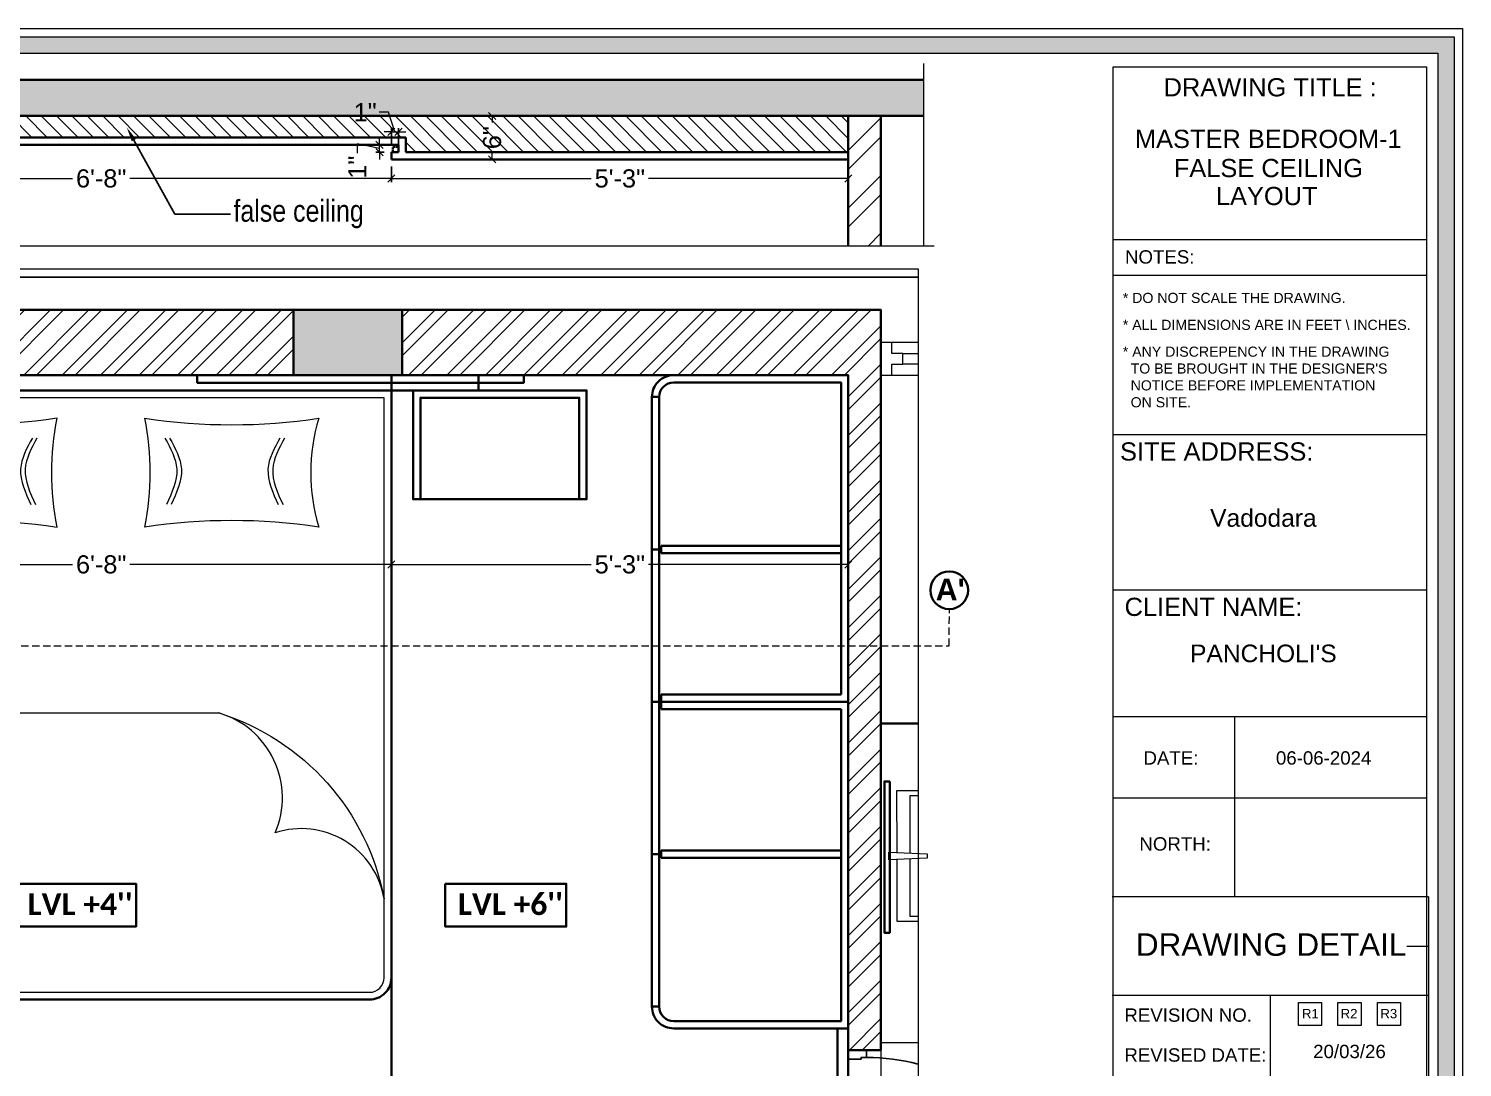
# Model space of a CAD drawing. Header units: millimetres. Extents: x 56222 to 3066687, y -650199 to -121287.
# Drawn here: x 131431.4 to 131629.1, y -184230.2 to -184087.1 of the extents above; entities that cross this region are included whole.
import ezdxf
from ezdxf import colors
from ezdxf.entities.mleader import LeaderData, LeaderLine
from ezdxf.enums import TextEntityAlignment as Align
from ezdxf.math import Vec2, Vec3

# ---------------------------------------------------------------- set-up
doc = ezdxf.new("R2010")
doc.units = ezdxf.units.MM
doc.header["$MEASUREMENT"] = 0
doc.header["$PDMODE"] = 35
for name, pattern in [('DASHED', [0.75, 0.5, -0.25]), ('DASHED2', [0.375, 0.25, -0.125]), ('DASHEDX2', [1.5, 1, -0.5])]:
    doc.linetypes.add(name, pattern=pattern)
doc.layers.get('Defpoints').update_dxf_attribs({"color": 220})
for name, color, linetype in [('AR ELE-5', 134, 'Continuous'), ('AR HATCH-7', 7, 'Continuous'), ('Labels and Texts', 8, 'Continuous')]:
    doc.layers.add(name, color=color, linetype=linetype)
for name, color, linetype, lineweight in [('COLUMN', 1, 'Continuous', 30), ('dim05', 1, 'Continuous', 13), ('Dimension', 10, 'DASHEDX2', 20), ('ELEVATION', 250, 'Continuous', 9), ('ELEVATION ( SPIRAL STAIR )', 250, 'Continuous', 9), ('FIRST FLOOR', 7, 'Continuous', 9), ('FIRST FLOOR ( DW_RAIL )', 7, 'Continuous', 9), ('FIRST FLOOR_( PLine )_', 251, 'Continuous', 30), ('FURNITURE', 32, 'Continuous', 9), ('FURNITURE-1', 252, 'Continuous', 13), ('GF FALSE CEILING', 6, 'Continuous', 35), ('GROUND FLOOR', 7, 'Continuous', 9), ('GROUND FLOOR  ( HATCH )', 251, 'Continuous', 9), ('NAME PLATE', 7, 'Continuous', 25), ('SECTION ( SLAB PLine )', 104, 'Continuous', 30), ('Text', 7, 'Continuous', 15), ('wall', 7, 'Continuous', 30), ('XX~SLAB ( BEAM )~ ( DIM )', 7, 'Continuous', 9)]:
    doc.layers.add(name, color=color, linetype=linetype, lineweight=lineweight)
doc.layers.add('XX~SLAB ( PLINE )', color=251, linetype='Continuous', plot=False)
doc.styles.add('Arial', font='arial.ttf')
doc.styles.add('century g', font='GOTHIC.TTF')
doc.styles.get("Standard").update_dxf_attribs({"font": 'arial.ttf', "height": 6})
doc.styles.add('style4', font='ARIALN.TTF')
doc.dimstyles.new('ISO-25', dxfattribs={"dimtxt": 2.5, "dimasz": 1, "dimexe": 0.5, "dimexo": 1, "dimtad": 0, "dimdec": 1, "dimlunit": 4, "dimtxsty": 'Standard', "dimblk": 'OBLIQUE', "dimcen": 2.5, "dimclrd": 1, "dimclre": 1, "dimclrt": 5, "dimadec": 0, "dimazin": 0, "dimtfac": 1, "dimtdec": 1, "dimtmove": 0, "dimatfit": 3, "dimfxl": 1, "dimlwd": -1, "dimarcsym": 0})

# ---------------------------------------------------------------- blocks, each defined once
blk = doc.blocks.new('MASTER')
at = {"layer": 'ELEVATION ( SPIRAL STAIR )', "color": 9, "true_color": 0xc7c8ca}
blk.add_lwpolyline([(131511.15, -184212.79), (131511.15, -184213.94), (131479.19, -184213.94), (131479.19, -184212.79)], close=True, dxfattribs=at)
at = {"layer": 'FURNITURE', "color": 9, "lineweight": 30, "true_color": 0xc7c8ca}
for p, q in [((131357.19, -184215.94), (131357.19, -184062.94)), ((131504.12, -184065.94), (131503.12, -184065.94)), ((131504.37, -184086.44), (131529.19, -184086.44)), ((131504.37, -184087.44), (131504.37, -184086.44)), ((131504.12, -184086.94), (131503.12, -184086.94)), ((131504.37, -184087.44), (131529.19, -184087.44)), ((131504.12, -184107.94), (131503.12, -184107.94)), ((131504.37, -184106.94), (131529.19, -184106.94)), ((131504.37, -184108.94), (131504.37, -184106.94)), ((131504.37, -184107.94), (131530.19, -184107.94)), ((131504.37, -184108.94), (131529.19, -184108.94)), ((131504.12, -184128.94), (131503.12, -184128.94)), ((131504.37, -184128.44), (131529.19, -184128.44)), ((131504.37, -184129.44), (131504.37, -184128.44)), ((131504.37, -184129.44), (131529.19, -184129.44)), ((131504.12, -184149.94), (131503.12, -184149.94)), ((131456.74, -184197.05), (131470.79, -184197.05)), ((131528.69, -184195.94), (131473.12, -184195.94)), ((131470.12, -184198.94), (131470.12, -184213.94)), ((131453.74, -184210.02), (131453.74, -184200.05)), ((131470.12, -184213.02), (131456.74, -184213.02))]:
    blk.add_line(p, q, dxfattribs=at)
at = {"layer": 'FURNITURE', "color": 9, "true_color": 0xc7c8ca}
blk.add_line((131388.19, -184109.47), (131443.39, -184109.47), dxfattribs=at)
at = {"layer": 'FURNITURE', "color": 9, "linetype": 'DASHED', "lineweight": 25, "true_color": 0xc7c8ca}
for p, q in [((131470.79, -184197.05), (131471.73, -184197.05)), ((131474.73, -184200.05), (131474.73, -184210.02))]:
    blk.add_line(p, q, dxfattribs=at)
at = {"layer": 'FURNITURE', "linetype": 'DASHED', "lineweight": 25}
blk.add_line((131470.12, -184213.02), (131471.73, -184213.02), dxfattribs=at)
at = {"layer": 'FURNITURE', "color": 9, "lineweight": 30, "true_color": 0xc7c8ca}
for points in [[(131378.19, -184065.04), (131479.19, -184065.04), (131479.19, -184062.94), (131378.19, -184062.94)], [(131440.44, -184062.94), (131485.44, -184062.94), (131485.44, -184063.99), (131440.44, -184063.99)], [(131360.28, -184065.04), (131384.19, -184065.04), (131384.19, -184080.03), (131360.28, -184080.03)], [(131470.19, -184065.04), (131494.1, -184065.04), (131494.1, -184080.03), (131470.19, -184080.03)], [(131528.69, -184213.94), (131453.19, -184213.94), (131453.19, -184215.94), (131530.19, -184215.94), (131530.19, -184213.94), (131530.19, -184213.94), (131530.19, -184152.94), (131528.69, -184152.94)], [(131409.19, -184211.44), (131349.19, -184211.44), (131349.19, -184210.44), (131409.19, -184210.44)], [(131511.08, -184213.94), (131524.38, -184213.94), (131524.38, -184215.94), (131511.08, -184215.94)]]:
    blk.add_lwpolyline(points, close=True, dxfattribs=at)
for points in [[(131503.12, -184065.94), (131503.12, -184149.94, 0.414214), (131506.12, -184152.94), (131530.19, -184152.94), (131530.19, -184062.94), (131506.12, -184062.94, 0.414214)], [(131390.19, -184148.97), (131464.19, -184148.97, 0.414214), (131467.19, -184145.97), (131467.19, -184065.04), (131387.19, -184065.04), (131387.19, -184145.97, 0.414214)]]:
    blk.add_lwpolyline(points, format="xyb", close=True, dxfattribs=at)
blk.add_lwpolyline([(131529.19, -184106.94), (131529.19, -184063.94), (131506.12, -184063.94, 0.414214), (131504.12, -184065.94), (131504.12, -184149.94, 0.414214), (131506.12, -184151.94), (131529.19, -184151.94), (131529.19, -184108.94)], format="xyb", dxfattribs=at)
for points in [[(131361.28, -184080.03), (131361.28, -184066.04), (131383.19, -184066.04), (131383.19, -184080.03)], [(131471.19, -184080.03), (131471.19, -184066.04), (131493.1, -184066.04), (131493.1, -184080.03)], [(131523.38, -184213.94), (131523.38, -184206.94), (131512.08, -184206.94), (131512.08, -184213.94)]]:
    blk.add_lwpolyline(points, dxfattribs=at)
at = {"layer": 'FURNITURE', "color": 9, "true_color": 0xc7c8ca}
for points in [[(131390.19, -184147.97), (131464.19, -184147.97, 0.414214), (131466.19, -184145.97), (131466.19, -184066.04), (131388.19, -184066.04), (131388.19, -184145.97, 0.414214)], [(131451.18, -184125.99, 0.451075), (131443.39, -184109.47, -0.277658), (131466.19, -184135.11, 0.459377), (131451.18, -184125.99)]]:
    blk.add_lwpolyline(points, format="xyb", close=True, dxfattribs=at)
at = {"layer": 'FURNITURE', "color": 9, "true_color": 0xc7c8ca, "elevation": -0.01}
for points in [[(131421.12, -184083.86, -0.100586), (131421.12, -184068.86, -0.075726), (131397.12, -184068.86, -0.148967), (131397.12, -184083.86, -0.074116)], [(131433.2, -184083.86, 0.100586), (131433.2, -184068.86, 0.075726), (131457.2, -184068.86, 0.148967), (131457.2, -184083.86, 0.074116)]]:
    blk.add_lwpolyline(points, format="xyb", close=True, dxfattribs=at)
at = {"layer": 'FURNITURE', "color": 9, "linetype": 'DASHED', "lineweight": 25, "true_color": 0xc7c8ca}
blk.add_lwpolyline([(131512.08, -184213.94), (131523.38, -184213.94), (131523.38, -184215.94), (131512.08, -184215.94)], close=True, dxfattribs=at)
blk.add_lwpolyline([(131512.08, -184214.94), (131523.38, -184214.94)], dxfattribs=at)
at = {"layer": 'FURNITURE', "color": 9, "lineweight": 30, "true_color": 0xc7c8ca}
blk.add_circle((131371.2, -184190.64), 18, dxfattribs=at)
blk.add_circle((131371.2, -184190.64), 18, dxfattribs=at)
for centre, radius, start, end in [((131359.31, -184181.49), 3, 322.4256, 142.4256), ((131371.2, -184190.64), 12, 142.4256, 322.4256), ((131383.08, -184199.79), 3.02, 314.8302, 148.621), ((131456.74, -184200.05), 3, 90, 180), ((131473.12, -184198.94), 3, 90, 180), ((131456.74, -184210.02), 3, 180, 270)]:
    blk.add_arc(centre, radius, start, end, dxfattribs=at)
at = {"layer": 'FURNITURE', "color": 9, "linetype": 'DASHED', "lineweight": 25, "true_color": 0xc7c8ca}
for centre, start, end in [((131471.73, -184200.05), 0, 90), ((131471.73, -184210.02), 270, 0)]:
    blk.add_arc(centre, 3, start, end, dxfattribs=at)
at = {"layer": 'FURNITURE', "color": 9, "true_color": 0xc7c8ca}
for points in [[(131401.86, -184071.6, -0.01), (131402.63, -184073.02, -0.01), (131404.27, -184076.01, -0.01), (131402.82, -184079.13, -0.01), (131402.07, -184080.77, -0.01)], [(131402.51, -184071.6, -0.01), (131403.28, -184073.02, -0.01), (131404.91, -184076.01, -0.01), (131403.47, -184079.13, -0.01), (131402.71, -184080.77, -0.01)], [(131417.7, -184071.6, -0.01), (131416.93, -184073.02, -0.01), (131415.3, -184076.01, -0.01), (131416.74, -184079.13, -0.01), (131417.49, -184080.77, -0.01)], [(131418.34, -184071.6, -0.01), (131417.57, -184073.02, -0.01), (131415.94, -184076.01, -0.01), (131417.38, -184079.13, -0.01), (131418.14, -184080.77, -0.01)], [(131435.98, -184071.6, -0.01), (131436.75, -184073.02, -0.01), (131438.38, -184076.01, -0.01), (131436.94, -184079.13, -0.01), (131436.18, -184080.77, -0.01)], [(131436.62, -184071.6, -0.01), (131437.4, -184073.02, -0.01), (131439.03, -184076.01, -0.01), (131437.59, -184079.13, -0.01), (131436.83, -184080.77, -0.01)], [(131451.82, -184071.6, -0.01), (131451.04, -184073.02, -0.01), (131449.41, -184076.01, -0.01), (131450.85, -184079.13, -0.01), (131451.61, -184080.77, -0.01)], [(131452.46, -184071.6, -0.01), (131451.69, -184073.02, -0.01), (131450.06, -184076.01, -0.01), (131451.5, -184079.13, -0.01), (131452.26, -184080.77, -0.01)]]:
    blk.add_open_spline(points, degree=3, knots=[0, 0, 0, 0, 4.577917, 9.671137, 9.671137, 9.671137, 9.671137], dxfattribs=at)
blk = doc.blocks.new('_Oblique')
at = {"layer": 'wall', "color": 0, "lineweight": -2}
blk.add_line((-0.5, -0.5), (0.5, 0.5), dxfattribs=at)
blk = doc.blocks.new('*D190')
at = {"layer": 'Defpoints', "color": 0, "lineweight": 30, "transparency": 16777216}
for p in [(131401.41, -184160.89), (131481.41, -184160.89), (131481.41, -184160.89)]:
    blk.add_point(p, dxfattribs=at)
at = {"layer": 'dim05', "color": 1, "linetype": 'Continuous', "lineweight": -2, "transparency": 16777216}
for p, q in [((131401.41, -184159.89), (131401.41, -184160.39)), ((131481.41, -184159.89), (131481.41, -184160.39))]:
    blk.add_line(p, q, dxfattribs=at)
at = {"layer": 'dim05', "color": 1, "linetype": 'Continuous', "transparency": 16777216}
for p, q in [((131401.41, -184160.89), (131437.46, -184160.89)), ((131481.41, -184160.89), (131445.37, -184160.89))]:
    blk.add_line(p, q, dxfattribs=at)
at = {"layer": 'dim05', "color": 1, "transparency": 16777216, "rotation": 180}
blk.add_blockref('_Oblique', (131401.41, -184160.89), dxfattribs=at)
at = {"layer": 'dim05', "color": 1, "transparency": 16777216}
blk.add_blockref('_Oblique', (131481.41, -184160.89), dxfattribs=at)
at = {"layer": 'dim05', "color": 5, "lineweight": 25, "transparency": 16777216, "insert": (131441.41, -184160.89), "char_height": 2.5, "attachment_point": 5, "style": 'Arial'}
blk.add_mtext('6\'-8"', dxfattribs=at)
blk = doc.blocks.new('*D191')
at = {"layer": 'Defpoints', "color": 0, "lineweight": 30, "transparency": 16777216}
for p in [(131481.41, -184160.89), (131544.41, -184160.89), (131544.41, -184160.89)]:
    blk.add_point(p, dxfattribs=at)
at = {"layer": 'dim05', "color": 1, "linetype": 'Continuous', "lineweight": -2, "transparency": 16777216}
for p, q in [((131481.41, -184159.89), (131481.41, -184160.39)), ((131544.41, -184159.89), (131544.41, -184160.39))]:
    blk.add_line(p, q, dxfattribs=at)
at = {"layer": 'dim05', "color": 1, "linetype": 'Continuous', "transparency": 16777216}
for p, q in [((131481.41, -184160.89), (131508.97, -184160.89)), ((131544.41, -184160.89), (131516.86, -184160.89))]:
    blk.add_line(p, q, dxfattribs=at)
at = {"layer": 'dim05', "color": 1, "transparency": 16777216, "rotation": 180}
blk.add_blockref('_Oblique', (131481.41, -184160.89), dxfattribs=at)
at = {"layer": 'dim05', "color": 1, "transparency": 16777216}
blk.add_blockref('_Oblique', (131544.41, -184160.89), dxfattribs=at)
at = {"layer": 'dim05', "color": 5, "lineweight": 25, "transparency": 16777216, "insert": (131512.91, -184160.89), "char_height": 2.5, "attachment_point": 5, "style": 'Arial'}
blk.add_mtext('5\'-3"', dxfattribs=at)
blk = doc.blocks.new('*D196')
at = {"layer": 'Defpoints', "color": 0, "lineweight": 30, "transparency": 16777216}
for p in [(131401.41, -184105.07), (131481.41, -184105.07), (131481.41, -184107.71)]:
    blk.add_point(p, dxfattribs=at)
at = {"layer": 'dim05', "color": 1, "linetype": 'Continuous', "lineweight": -2, "transparency": 16777216}
for p, q in [((131401.41, -184106.07), (131401.41, -184108.21)), ((131481.41, -184106.07), (131481.41, -184108.21))]:
    blk.add_line(p, q, dxfattribs=at)
at = {"layer": 'dim05', "color": 1, "linetype": 'Continuous', "transparency": 16777216}
for p, q in [((131401.41, -184107.71), (131437.46, -184107.71)), ((131481.41, -184107.71), (131445.37, -184107.71))]:
    blk.add_line(p, q, dxfattribs=at)
at = {"layer": 'dim05', "color": 1, "transparency": 16777216, "rotation": 180}
blk.add_blockref('_Oblique', (131401.41, -184107.71), dxfattribs=at)
at = {"layer": 'dim05', "color": 1, "transparency": 16777216}
blk.add_blockref('_Oblique', (131481.41, -184107.71), dxfattribs=at)
at = {"layer": 'dim05', "color": 5, "lineweight": 25, "transparency": 16777216, "insert": (131441.41, -184107.71), "char_height": 2.5, "attachment_point": 5, "style": 'Arial'}
blk.add_mtext('6\'-8"', dxfattribs=at)
blk = doc.blocks.new('*D197')
at = {"layer": 'Defpoints', "color": 0, "lineweight": 30, "transparency": 16777216}
for p in [(131479.77, -184103.06), (131481.41, -184103.06), (131481.41, -184104.07)]:
    blk.add_point(p, dxfattribs=at)
at = {"layer": 'dim05', "color": 1, "linetype": 'Continuous', "transparency": 16777216}
for p, q in [((131479.77, -184103.06), (131479.77, -184102.06)), ((131479.77, -184103.56), (131476.72, -184102.95)), ((131476.72, -184102.95), (131476.72, -184104.2)), ((131479.77, -184104.07), (131479.77, -184103.06)), ((131479.77, -184104.07), (131479.77, -184103.06)), ((131479.77, -184104.07), (131479.77, -184105.07))]:
    blk.add_line(p, q, dxfattribs=at)
at = {"layer": 'dim05', "color": 1, "linetype": 'Continuous', "lineweight": -2, "transparency": 16777216}
for p, q in [((131480.41, -184103.06), (131479.27, -184103.06)), ((131480.41, -184104.07), (131479.27, -184104.07))]:
    blk.add_line(p, q, dxfattribs=at)
at = {"layer": 'dim05', "color": 1, "transparency": 16777216}
for p, rotation in [((131479.77, -184103.06), 270), ((131479.77, -184104.07), 90)]:
    blk.add_blockref('_Oblique', p, dxfattribs=dict(at, rotation=rotation))
at = {"layer": 'dim05', "color": 5, "lineweight": 25, "transparency": 16777216, "insert": (131476.72, -184106.15), "char_height": 2.5, "attachment_point": 5, "rotation": 90, "style": 'Arial'}
blk.add_mtext('1"', dxfattribs=at)
blk = doc.blocks.new('*D198')
at = {"layer": 'Defpoints', "color": 0, "lineweight": 30, "transparency": 16777216}
for p in [(131482.41, -184101.26), (131481.41, -184104.07), (131482.41, -184104.07)]:
    blk.add_point(p, dxfattribs=at)
at = {"layer": 'dim05', "color": 1, "linetype": 'Continuous', "transparency": 16777216}
for p, q in [((131481, -184098.57), (131479.75, -184098.57)), ((131481.91, -184101.26), (131481, -184098.57)), ((131481.41, -184101.26), (131480.41, -184101.26)), ((131481.41, -184101.26), (131482.41, -184101.26)), ((131481.41, -184101.26), (131482.41, -184101.26)), ((131482.41, -184101.26), (131483.41, -184101.26))]:
    blk.add_line(p, q, dxfattribs=at)
at = {"layer": 'dim05', "color": 1, "linetype": 'Continuous', "lineweight": -2, "transparency": 16777216}
for p, q in [((131481.41, -184103.07), (131481.41, -184100.76)), ((131482.41, -184103.07), (131482.41, -184100.76))]:
    blk.add_line(p, q, dxfattribs=at)
at = {"layer": 'dim05', "color": 1, "transparency": 16777216}
blk.add_blockref('_Oblique', (131481.41, -184101.26), dxfattribs=at)
at = {"layer": 'dim05', "color": 1, "transparency": 16777216, "rotation": 180}
blk.add_blockref('_Oblique', (131482.41, -184101.26), dxfattribs=at)
at = {"layer": 'dim05', "color": 5, "lineweight": 25, "transparency": 16777216, "insert": (131477.8, -184098.57), "char_height": 2.5, "attachment_point": 5, "style": 'Arial'}
blk.add_mtext('1"', dxfattribs=at)
blk = doc.blocks.new('*D199')
at = {"layer": 'Defpoints', "color": 0, "lineweight": 30, "transparency": 16777216}
for p in [(131481.41, -184105.07), (131544.41, -184107.71), (131544.41, -184108.06)]:
    blk.add_point(p, dxfattribs=at)
at = {"layer": 'dim05', "color": 1, "linetype": 'Continuous', "lineweight": -2, "transparency": 16777216}
for p, q in [((131481.41, -184106.07), (131481.41, -184108.21)), ((131544.41, -184107.06), (131544.41, -184107.21))]:
    blk.add_line(p, q, dxfattribs=at)
at = {"layer": 'dim05', "color": 1, "linetype": 'Continuous', "transparency": 16777216}
for p, q in [((131481.41, -184107.71), (131508.97, -184107.71)), ((131544.41, -184107.71), (131516.86, -184107.71))]:
    blk.add_line(p, q, dxfattribs=at)
at = {"layer": 'dim05', "color": 1, "transparency": 16777216, "rotation": 180}
blk.add_blockref('_Oblique', (131481.41, -184107.71), dxfattribs=at)
at = {"layer": 'dim05', "color": 1, "transparency": 16777216}
blk.add_blockref('_Oblique', (131544.41, -184107.71), dxfattribs=at)
at = {"layer": 'dim05', "color": 5, "lineweight": 25, "transparency": 16777216, "insert": (131512.91, -184107.71), "char_height": 2.5, "attachment_point": 5, "style": 'Arial'}
blk.add_mtext('5\'-3"', dxfattribs=at)
blk = doc.blocks.new('*D214')
at = {"layer": 'Defpoints', "color": 0, "lineweight": 30, "transparency": 16777216}
for p in [(131495.3, -184099.09), (131495.3, -184105.07), (131495.3, -184105.07)]:
    blk.add_point(p, dxfattribs=at)
at = {"layer": 'dim05', "color": 1, "linetype": 'Continuous', "transparency": 16777216}
for p, q in [((131495.3, -184099.09), (131495.3, -184100.01)), ((131495.3, -184105.07), (131495.3, -184104.15))]:
    blk.add_line(p, q, dxfattribs=at)
at = {"layer": 'dim05', "color": 1, "linetype": 'Continuous', "lineweight": -2, "transparency": 16777216}
for p, q in [((131496.3, -184099.09), (131495.8, -184099.09)), ((131496.3, -184105.07), (131495.8, -184105.07))]:
    blk.add_line(p, q, dxfattribs=at)
at = {"layer": 'dim05', "color": 1, "transparency": 16777216}
for p, rotation in [((131495.3, -184099.09), 90), ((131495.3, -184105.07), 270)]:
    blk.add_blockref('_Oblique', p, dxfattribs=dict(at, rotation=rotation))
at = {"layer": 'dim05', "color": 5, "lineweight": 25, "transparency": 16777216, "insert": (131495.3, -184102.08), "char_height": 2.5, "attachment_point": 5, "rotation": 90, "style": 'Arial'}
blk.add_mtext('6"', dxfattribs=at)

msp = doc.modelspace()

# ---------------------------------------------------------------- hatches: boundary and pattern name
at = {"layer": 'AR HATCH-7', "lineweight": 15, "true_color": 0x939598}
h = msp.add_hatch(dxfattribs=at)
h.set_pattern_fill('AR-CONC', color=252, angle=225)
h.set_pattern_definition([(275, (-51733.901, -318950.6016), (-5.51551999, -4.62807079), [0.75, -8.25]), (220, (-51733.901, -318950.602), (6.29992167, -4.3376815), [0.6, -6.6]), (325.4514445, (-51734.36, -318950.987), (0.78440164, -8.96575221), [0.63740192, -7.01142112]), (271.1842, (-51732.4865, -318952.016), (-8.71693388, -6.37613776), [1.125, -12.375]), (321.6356355, (-51733.213, -318952.547), (0.2790007, -13.4971167), [0.9561034, -10.5171376]), (216.184164, (-51732.486, -318952.016), (0.2790007, -13.4971167), [0.9, -9.9]), (246, (-51733.547, -318952.3694), (-7.06771572, -1.37382476), [0.75, -8.25]), (191, (-51733.547, -318952.3694), (3.40708593, -6.84808435), [0.6, -6.6]), (296.4514447, (-51734.136, -318952.484), (-3.66062975, -8.22190906), [0.6374019, -7.01142112]), (262.5, (-51733.9007, -318950.6016), (2.267931853, -2.439898176), [0, -6.52, 0, -6.7, 0, -6.625]), (232.5, (-51733.9007, -318950.6016), (0.92872942, -4.6490945), [0, -3.82, 0, -6.37, 0, -2.525]), (192.5, (-51732.3239, -318949.0248), (-3.934181673, -3.615207618), [0, -2.5, 0, -7.8, 0, -10.35]), (182.5, (-51731.6168, -318948.3177), (-3.41589983, -4.83159807), [0, -3.25, 0, -5.18, 0, -7.35])])
h.paths.add_polyline_path([(131354.8, -184094.09), (131354.8, -184099.09), (131358.91, -184099.09), (131358.91, -184112.09), (131363.41, -184112.09), (131363.41, -184099.09), (131514.91, -184099.09), (131514.91, -184099.09), (131519.41, -184099.09), (131519.41, -184099.09), (131554.76, -184099.09), (131554.76, -184094.09)])
h = msp.add_hatch(dxfattribs=at)
h.set_pattern_fill('ANSI32', color=252, scale=15, angle=180)
h.set_pattern_definition([(225, (-51729.4574, -318950.6016), (3.97747564, -3.97747564), []), (225, (-51732.109, -318950.6016), (3.97747564, -3.97747564), [])])
h.paths.add_polyline_path([(131544.41, -184099.09), (131544.41, -184117.02), (131548.91, -184117.02), (131548.91, -184099.09)])
at = {"layer": 'AR HATCH-7', "lineweight": 9, "true_color": 0x939598}
h = msp.add_hatch(dxfattribs=at)
h.set_pattern_fill('ANSI32', color=252, scale=10)
h.set_pattern_definition([(45, (314.9605, -908.0278), (-2.65165043, 2.65165043), []), (45, (316.7283, -908.0278), (-2.65165043, 2.65165043), [])])
h.paths.add_polyline_path([(131548.91, -184271.31), (131544.41, -184271.31), (131544.41, -184285.81), (131544.41, -184287.81), (131467.41, -184287.81), (131467.41, -184301.3), (131471.91, -184301.3), (131471.91, -184292.31), (131544.41, -184292.31), (131544.41, -184301.3), (131548.91, -184301.3), (131548.91, -184292.31)])
h.paths.add_polyline_path([(131467.91, -184125.81), (131388.41, -184125.81), (131388.41, -184134.81), (131467.91, -184134.81)])
h.paths.add_polyline_path([(131548.91, -184125.81), (131544.41, -184125.81), (131482.91, -184125.81), (131482.91, -184134.81), (131499.66, -184134.81), (131544.41, -184134.81), (131544.41, -184224.81), (131544.41, -184227.81), (131546.91, -184227.81), (131548.91, -184227.81)])
h.paths.add_polyline_path([(131548.91, -184256.31), (131548.91, -184255.81), (131544.41, -184255.81), (131544.41, -184271.31), (131548.91, -184271.31)])
h.paths.add_polyline_path([(131363.41, -184266.81), (131358.91, -184266.81), (131358.91, -184287.81), (131347.94, -184287.81), (131347.94, -184292.31), (131406.91, -184292.31), (131406.91, -184287.81), (131363.41, -184287.81)])
h.paths.add_polyline_path([(131407.91, -184287.81), (131407.91, -184292.31)], flags=17)
h.paths.add_polyline_path([(131423.41, -184287.81), (131423.41, -184292.31), (131431.41, -184292.31), (131431.41, -184289.31), (131431.41, -184287.81)])
at = {"layer": 'AR HATCH-7', "lineweight": 15, "true_color": 0x939598}
h = msp.add_hatch(dxfattribs=at)
h.set_pattern_fill('AR-CONC', color=252, angle=45)
h.set_pattern_definition([(95, (314.9605, -71.869), (5.51551999, 4.62807079), [0.75, -8.25]), (40, (314.9605, -71.869), (-6.29992167, 4.3376815), [0.6, -6.6]), (145.4514445, (315.42, -71.4834), (-0.78440164, 8.96575221), [0.63740192, -7.01142112]), (91.1842, (313.546, -70.455), (8.71693388, 6.37613776), [1.125, -12.375]), (141.6356355, (314.273, -69.923), (-0.2790007, 13.4971167), [0.9561034, -10.5171376]), (36.184164, (313.546, -70.455), (-0.2790007, 13.4971167), [0.9, -9.9]), (66, (314.607, -70.101), (7.06771572, 1.37382476), [0.75, -8.25]), (11, (314.607, -70.101), (-3.40708593, 6.84808435), [0.6, -6.6]), (116.4514447, (315.196, -69.987), (3.66062975, 8.22190906), [0.6374019, -7.01142112]), (82.5, (314.9605, -71.869), (-2.267931853, 2.439898176), [0, -6.52, 0, -6.7, 0, -6.625]), (52.5, (314.9605, -71.869), (-0.92872942, 4.6490945), [0, -3.82, 0, -6.37, 0, -2.525]), (12.5, (313.3837, -73.446), (3.934181673, 3.615207618), [0, -2.5, 0, -7.8, 0, -10.35]), (2.5, (312.6765, -74.153), (3.41589983, 4.83159807), [0, -3.25, 0, -5.18, 0, -7.35])])
h.paths.add_polyline_path([(131423.41, -184283.31), (131406.91, -184283.31), (131406.91, -184292.31), (131423.41, -184292.31)])
h.paths.add_polyline_path([(131482.91, -184125.81), (131467.91, -184125.81), (131467.91, -184134.81), (131482.91, -184134.81)])
at = {"layer": 'Dimension', "linetype": 'Continuous', "true_color": 0xd39e00}
h = msp.add_hatch(color=42, dxfattribs=at)
h.paths.add_polyline_path([(131306.34, -184088.19), (131306.34, -184314.55), (131627.93, -184314.55), (131627.93, -184088.19)])
h.paths.add_polyline_path([(131308.6, -184090.45), (131625.67, -184090.45), (131625.67, -184312.29), (131308.6, -184312.29)], flags=16)
at = {"layer": 'GROUND FLOOR  ( HATCH )', "lineweight": 15}
h = msp.add_hatch(dxfattribs=at)
h.set_pattern_fill('ANSI31', color=6, scale=12, angle=90, style=0)
h.set_pattern_definition([(135, (14.2208, -3.5528), (-1.060660172, -1.060660172), [])])
h.paths.add_polyline_path([(131544.41, -184099.09), (131363.41, -184099.09), (131363.41, -184104.07), (131399.41, -184104.07), (131399.41, -184102.06), (131483.41, -184102.06), (131483.41, -184104.07), (131544.41, -184104.07)])

# ---------------------------------------------------------------- linework, layer by layer
msp.add_lwpolyline([(131546.91, -184227.81), (131546.91, -184228.81), (131546.16, -184228.81), (131546.16, -184229.06), (131544.41, -184229.06), (131544.41, -184227.81)], close=True)
at = {"layer": 'AR ELE-5', "linetype": 'ByBlock', "ltscale": 15}
msp.add_arc((131546.9, -184256.85), 28.04, 75.252, 89.9653, dxfattribs=at)
at = {"layer": 'COLUMN'}
msp.add_lwpolyline([(131482.91, -184125.81), (131482.91, -184134.81), (131467.91, -184134.81), (131467.91, -184125.81)], close=True, dxfattribs=at)
at = {"layer": 'dim05', "color": 3, "linetype": 'DASHED2', "lineweight": 30}
msp.add_lwpolyline([(131482.41, -184104.07), (131481.62, -184104.07), (131481.62, -184103.35), (131482.41, -184103.35)], close=True, dxfattribs=at)
at = {"layer": 'Dimension', "color": 42, "linetype": 'Continuous', "true_color": 0xd39e00}
for p, q in [((131624.14, -184116.18), (131580.93, -184116.18)), ((131624.14, -184121.05), (131580.93, -184121.05)), ((131624.14, -184143.01), (131580.93, -184143.01)), ((131624.14, -184164.43), (131580.93, -184164.43)), ((131624.14, -184181.88), (131580.93, -184181.88)), ((131597.65, -184181.88), (131597.65, -184206.69)), ((131624.14, -184193.11), (131580.93, -184193.11)), ((131624.41, -184206.69), (131580.8, -184206.69)), ((131624.41, -184206.69), (131624.41, -184246.19)), ((131621.4, -184213.46), (131624.41, -184213.46)), ((131580.8, -184220.23), (131624.41, -184220.23)), ((131602.6, -184246.19), (131602.6, -184220.23))]:
    msp.add_line(p, q, dxfattribs=at)
for points in [[(131305.21, -184087.06), (131629.06, -184087.06), (131629.06, -184315.68), (131305.21, -184315.68)], [(131306.34, -184088.19), (131627.93, -184088.19), (131627.93, -184314.55), (131306.34, -184314.55)], [(131308.6, -184090.45), (131625.67, -184090.45), (131625.67, -184312.29), (131308.6, -184312.29)], [(131606.46, -184221.24), (131609.64, -184221.24), (131609.64, -184224.42), (131606.46, -184224.42)], [(131611.91, -184221.24), (131615.09, -184221.24), (131615.09, -184224.42), (131611.91, -184224.42)], [(131617.36, -184221.24), (131620.55, -184221.24), (131620.55, -184224.42), (131617.36, -184224.42)]]:
    msp.add_lwpolyline(points, close=True, dxfattribs=at)
at = {"layer": 'Dimension', "color": 42, "linetype": 'ByBlock', "true_color": 0xd39e00}
msp.add_lwpolyline([(131580.93, -184310.43), (131580.93, -184092.31), (131624.14, -184092.31), (131624.14, -184310.43)], close=True, dxfattribs=at)
at = {"layer": 'ELEVATION', "lineweight": 0}
msp.add_lwpolyline([(131554.04, -184120.14), (131554.04, -184301.3), (131347.94, -184301.3), (131347.94, -184120.14)], close=True, dxfattribs=at)
at = {"layer": 'FIRST FLOOR'}
for p, q in [((131548.91, -184125.81), (131548.91, -184280.31)), ((131363.41, -184134.81), (131544.41, -184134.81)), ((131544.41, -184134.81), (131544.41, -184227.81)), ((131548.91, -184134.81), (131554.04, -184134.81)), ((131544.41, -184227.81), (131548.91, -184227.81))]:
    msp.add_line(p, q, dxfattribs=at)
at = {"layer": 'FIRST FLOOR', "ltscale": 0.7}
msp.add_lwpolyline([(131347.94, -184121.31), (131554.04, -184121.31)], dxfattribs=at)
at = {"layer": 'FIRST FLOOR ( DW_RAIL )'}
for points in [[(131554.04, -184133.31), (131551.91, -184133.31), (131551.91, -184131.81), (131550.41, -184131.81), (131550.41, -184130.31), (131548.91, -184130.31), (131548.91, -184134.81), (131550.41, -184134.81), (131550.41, -184133.31), (131551.91, -184133.31), (131551.91, -184131.81), (131554.04, -184131.81)], [(131554.04, -184130.31), (131548.91, -184130.31), (131548.91, -184134.81), (131554.04, -184134.81)]]:
    msp.add_lwpolyline(points, dxfattribs=at)
at = {"layer": 'FIRST FLOOR_( PLine )_'}
for points in [[(131544.41, -184125.81), (131388.41, -184125.81), (131388.41, -184134.81), (131544.41, -184134.81)], [(131544.41, -184134.81), (131544.41, -184227.81), (131548.91, -184227.81), (131548.91, -184125.81), (131544.41, -184125.81)]]:
    msp.add_lwpolyline(points, dxfattribs=at)
at = {"layer": 'FURNITURE', "color": 5, "lineweight": 30, "ltscale": 10000}
msp.add_line((131548.91, -184182.81), (131554.04, -184182.81), dxfattribs=at)
at = {"layer": 'FURNITURE'}
for points in [[(131554.04, -184182.81), (131548.91, -184182.81), (131548.91, -184134.81), (131554.04, -184134.81)], [(131554.04, -184226.81), (131548.91, -184226.81), (131548.91, -184182.81), (131554.04, -184182.81)], [(131554.04, -184192.06), (131551.07, -184192.06), (131551.08, -184200.57)], [(131554.04, -184192.78), (131552.88, -184192.78), (131552.88, -184200.66)], [(131551.08, -184201.55), (131551.09, -184210.06), (131554.04, -184210.06)], [(131552.88, -184201.46), (131552.89, -184209.34), (131554.04, -184209.34)]]:
    msp.add_lwpolyline(points, dxfattribs=at)
at = {"layer": 'FURNITURE', "color": 5, "lineweight": 30, "ltscale": 10000}
msp.add_lwpolyline([(131550.12, -184190.77), (131550.12, -184211.64), (131549.38, -184211.64), (131549.38, -184190.77)], close=True, dxfattribs=at)
at = {"layer": 'FURNITURE'}
msp.add_lwpolyline([(131555.3, -184200.77), (131555.3, -184201.34), (131550, -184201.6), (131550, -184200.52)], close=True, dxfattribs=at)
at = {"layer": 'FURNITURE-1', "color": 251, "linetype": 'DASHEDX2', "true_color": 0x636466}
msp.add_lwpolyline([(131353.9, -184168.2), (131353.9, -184172.08), (131558.29, -184172.08), (131558.36, -184167.04)], dxfattribs=at)
at = {"layer": 'FURNITURE-1', "color": 1, "linetype": 'ByBlock', "lineweight": 30}
msp.add_circle((131558.32, -184164.44), 2.6, dxfattribs=at)
at = {"layer": 'GF FALSE CEILING', "color": 6, "lineweight": 30}
for points in [[(131363.41, -184134.81), (131544.41, -184134.81), (131544.41, -184283.31), (131363.41, -184283.31)], [(131401.41, -184134.81), (131481.41, -184134.81), (131481.41, -184283.31), (131401.41, -184283.31)]]:
    msp.add_lwpolyline(points, close=True, dxfattribs=at)
at = {"layer": 'GROUND FLOOR', "color": 6, "lineweight": 30}
for p, q in [((131399.41, -184102.06), (131483.41, -184102.06)), ((131483.41, -184102.06), (131483.41, -184104.07)), ((131400.41, -184103.06), (131482.41, -184103.06)), ((131481.41, -184104.07), (131482.41, -184104.07)), ((131481.41, -184104.07), (131481.41, -184105.07)), ((131482.41, -184103.06), (131482.41, -184104.07)), ((131483.41, -184104.07), (131544.41, -184104.07)), ((131481.41, -184105.07), (131544.41, -184105.07))]:
    msp.add_line(p, q, dxfattribs=at)
at = {"layer": 'Labels and Texts', "color": 1, "lineweight": 30, "ltscale": 0.3, "transparency": 33554687, "elevation": 1.12}
for points in [[(131429.53, -184204.89), (131446.21, -184204.89), (131446.21, -184210.78), (131429.53, -184210.78)], [(131488.85, -184204.89), (131505.53, -184204.89), (131505.53, -184210.78), (131488.85, -184210.78)]]:
    msp.add_lwpolyline(points, close=True, dxfattribs=at)
at = {"layer": 'SECTION ( SLAB PLine )', "color": 1}
for p, q in [((131354.72, -184094.09), (131554.76, -184094.09)), ((131363.41, -184099.09), (131544.41, -184099.09)), ((131544.41, -184099.09), (131554.76, -184099.09))]:
    msp.add_line(p, q, dxfattribs=at)
at = {"layer": 'Text', "color": 251, "linetype": 'Continuous', "lineweight": 0, "true_color": 0x636466}
msp.add_line((131554.76, -184091.87), (131554.76, -184117.02), dxfattribs=at)
msp.add_lwpolyline([(131556.26, -184117.02), (131429.4, -184117.02), (131429.27, -184116.68), (131429.02, -184117.37), (131428.9, -184117.02), (131346.53, -184117.02)], dxfattribs=at)
at = {"layer": 'XX~SLAB ( BEAM )~ ( DIM )', "lineweight": 30}
for points in [[(131544.41, -184117.02), (131544.41, -184099.09)], [(131548.91, -184099.09), (131548.91, -184117.02)]]:
    msp.add_lwpolyline(points, dxfattribs=at)
at = {"layer": 'XX~SLAB ( PLINE )'}
msp.add_lwpolyline([(131347.94, -184121.31), (131554.04, -184121.31)], dxfattribs=at)

# ---------------------------------------------------------------- block references
at = {"layer": 'dim05', "color": 242, "lineweight": 30, "true_color": 0xcd2027}
msp.add_blockref('MASTER', (14.22, -71.87), dxfattribs=at)

# ---------------------------------------------------------------- texts
at = {"layer": 'NAME PLATE', "style": 'Arial'}
for s, height, p in [('DRAWING TITLE : ', 2.5069, (131603.05, -184096.39)), ('MASTER BEDROOM-1', 2.5069, (131602.31, -184103.5)), ('FALSE CEILING', 2.5069, (131602.32, -184107.52)), ('LAYOUT', 2.507, (131602.09, -184111.37)), ('NOTES:', 1.842, (131587.34, -184119.43)), ('SITE ADDRESS:', 2.5069, (131595.2, -184146.57)), ('Vadodara', 2.423, (131601.63, -184155.69)), ('CLIENT NAME:', 2.5069, (131594.75, -184167.98)), ("PANCHOLI'S", 2.423, (131601.63, -184174.35)), ('DATE:', 1.842, (131588.89, -184188.47)), ('06-06-2024', 1.842, (131609.94, -184188.47)), ('NORTH:', 1.842, (131589.47, -184200.31)), ('DRAWING DETAIL', 3.0993, (131602.7, -184214.81)), ('REVISION NO.', 1.842, (131591.26, -184223.9)), ('REVISED DATE: ', 1.842, (131592.62, -184229.4))]:
    msp.add_text(s, height=height, dxfattribs=at).set_placement(p, align=Align.CENTER)
for s, p in [('R1', (131606.95, -184223.43)), ('R2', (131612.28, -184223.43))]:
    msp.add_text(s, height=1.299, dxfattribs=at).set_placement(p)
at = {"layer": 'NAME PLATE', "char_height": 1.3931, "width": 53.8236, "attachment_point": 1, "style": 'Arial'}
for s, insert in [('* DO NOT SCALE THE DRAWING.', (131582.25, -184123.46)), ('* ALL DIMENSIONS ARE IN FEET \\\\ INCHES.', (131582.25, -184127.17)), ("* ANY DISCREPENCY IN THE DRAWING \\P  TO BE BROUGHT IN THE DESIGNER'S\\P  NOTICE BEFORE IMPLEMENTATION \\P  ON SITE.", (131582.25, -184130.87))]:
    msp.add_mtext(s, dxfattribs=dict(at, insert=insert))
at = {"layer": 'NAME PLATE', "color": 251, "true_color": 0x636466, "transparency": 33554687, "char_height": 3, "attachment_point": 5, "style": 'century g'}
for s, insert in [("{\\fCalibri|b1|i0|c0|p34;\\C256;\\c0;LVL +4''}", (131438.5, -184207.7, 1.12)), ("{\\fCalibri|b1|i0|c0|p34;\\C256;\\c0;LVL +6''}", (131497.82, -184207.7, 1.12))]:
    msp.add_mtext_dynamic_manual_height_columns(s, width=51.7191, gutter_width=1, heights=[0], dxfattribs=dict(at, insert=insert))
at = {"layer": 'NAME PLATE', "lineweight": 0, "attachment_point": 2, "style": 'Arial'}
for s, insert, char_height, width in [('R3', (131618.92, -184222.13), 1.299, 2.5343), ('20/03/26', (131613.5, -184227.07), 1.842, 15.9627)]:
    msp.add_mtext(s, dxfattribs=dict(at, insert=insert, char_height=char_height, width=width))
at = {"layer": 'Text', "insert": (131558.46, -184164.35, -2.28), "char_height": 3, "attachment_point": 5}
msp.add_mtext("\\A1;{\\fArial|b1|i0|c0|p34;\\C1;A'}", dxfattribs=at)

# ---------------------------------------------------------------- dimensions: what is measured, and where the dimension line sits
at = {"layer": 'dim05', "color": 27, "lineweight": 25, "true_color": 0x7d5120}
dim = msp.add_linear_dim(base=(131482.41, -184101.26), p1=(131481.41, -184104.07), p2=(131482.41, -184104.07), dimstyle='ISO-25', override={"dimtxsty": 'Arial', "dimtmove": 1}, dxfattribs=at)
dim.commit()
dim.dimension.update_dxf_attribs({"geometry": '*D198', "text_midpoint": (131479.12, -184098.57), "dimtype": 160})
dim = msp.add_linear_dim(base=(131495.3, -184105.07), p1=(131495.3, -184099.09), p2=(131495.3, -184105.07), angle=90, dimstyle='ISO-25', override={"dimtxsty": 'Arial', "dimtmove": 1}, dxfattribs=at)
dim.commit()
dim.dimension.update_dxf_attribs({"geometry": '*D214', "text_midpoint": (131495.3, -184102.08)})
dim = msp.add_linear_dim(base=(131479.77, -184103.06), p1=(131481.41, -184104.07), p2=(131481.41, -184103.06), angle=90, dimstyle='ISO-25', override={"dimtxsty": 'Arial', "dimtmove": 1}, dxfattribs=at)
dim.commit()
dim.dimension.update_dxf_attribs({"geometry": '*D197', "text_midpoint": (131476.72, -184104.83), "dimtype": 160})
for base, p1, p2, picture, middle in [((131481.41, -184107.71), (131401.41, -184105.07), (131481.41, -184105.07), '*D196', (131441.41, -184107.71)), ((131544.41, -184107.71), (131481.41, -184105.07), (131544.41, -184108.06), '*D199', (131512.91, -184107.71)), ((131481.41, -184160.89), (131401.41, -184160.89), (131481.41, -184160.89), '*D190', (131441.41, -184160.89)), ((131544.41, -184160.89), (131481.41, -184160.89), (131544.41, -184160.89), '*D191', (131512.91, -184160.89))]:
    dim = msp.add_linear_dim(base=base, p1=p1, p2=p2, dimstyle='ISO-25', override={"dimtxsty": 'Arial', "dimtmove": 1}, dxfattribs=at)
    dim.commit()
    dim.dimension.update_dxf_attribs({"geometry": picture, "text_midpoint": middle})

# ---------------------------------------------------------------- leaders
at = {"layer": 'Text', "color": 1, "lineweight": 0, "ltscale": 20}
ml = msp.add_multileader_mtext('Standard', dxfattribs=at)
ml.set_content('false ceiling', color=1, style='style4')
ml.set_leader_properties()
ml.build(insert=Vec2(0, 0))
ml.multileader.update_dxf_attribs({"dogleg_length": 2.02, "arrow_head_size": 2})
ctx = ml.context
ctx.base_point, ctx.char_height, ctx.arrow_head_size, ctx.landing_gap_size, ctx.plane_origin = Vec3(131459.25, -184112.6), 3, 2, 0.4, Vec3(131395.3, -184109.25)
notes = []
notes.append((ctx, [(0, (1, 1, 0), (131451.56, -184112.6), (1, 0), 7.69, [(0, [(131444.94, -184100.67)], 0, [])])]))
ctx.mtext.insert = Vec3(131459.65, -184110.66)
for ctx, leaders in notes:
    for number, flags, end, landing, length, lines in leaders:
        leader = LeaderData()
        leader.index, (leader.has_last_leader_line, leader.has_dogleg_vector, leader.attachment_direction) = number, flags
        leader.last_leader_point, leader.dogleg_vector, leader.dogleg_length = Vec3(end), Vec3(landing), length
        for number, points, colour, breaks in lines:
            line = LeaderLine()
            line.index, line.vertices, line.color, line.breaks = number, Vec3.list(points), colors.encode_raw_color(colour), breaks
            leader.lines.append(line)
        ctx.leaders.append(leader)

doc.saveas('drawing.dxf')
